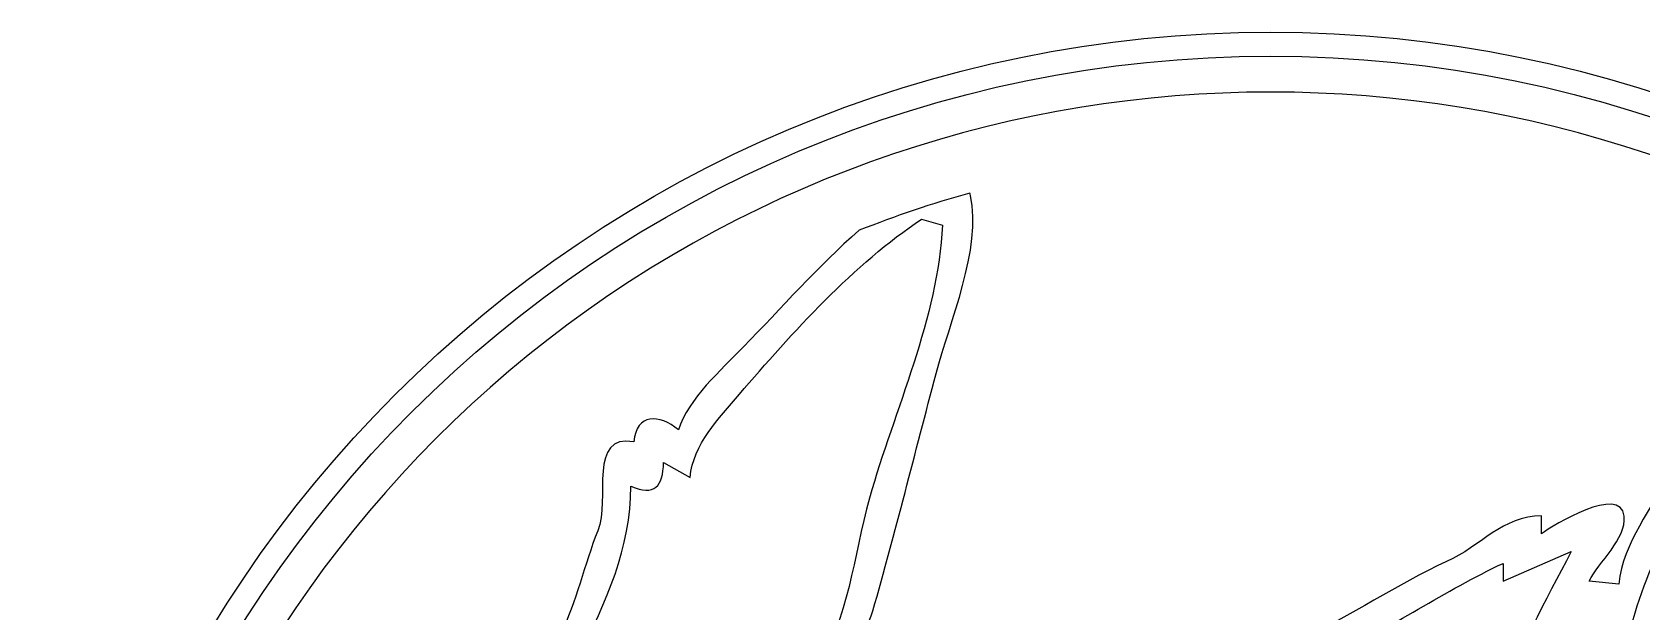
# Model space of a CAD drawing. Header units: millimetres. Extents: x -20.7 to 20.7, y -20.7 to 20.7.
# Drawn here: x -20.68 to 6.2, y 11 to 20.68 of the extents above; entities that cross this region are included whole.
import ezdxf

# ---------------------------------------------------------------- set-up
doc = ezdxf.new("R2010")
doc.units = ezdxf.units.MM
doc.layers.get('0').update_dxf_attribs({"linetype": 'CONTINUOUS'})

msp = doc.modelspace()

# ---------------------------------------------------------------- linework, layer by layer
for p, q in [((-5.829, 17.56), (-5.482, 17.461)), ((-5.829, 17.56), (-5.482, 17.461)), ((-5.829, 17.56), (-5.482, 17.461)), ((-5.829, 17.56), (-5.482, 17.461)), ((-10.14, 13.496), (-9.694, 13.249)), ((-10.14, 13.496), (-9.694, 13.249)), ((-10.14, 13.496), (-9.694, 13.249)), ((-10.14, 13.496), (-9.694, 13.249)), ((4.528, 12.307), (4.528, 12.604)), ((4.528, 12.307), (4.528, 12.604)), ((4.528, 12.307), (4.528, 12.604)), ((4.528, 12.307), (4.528, 12.604)), ((3.884, 11.514), (5.024, 12.01)), ((3.884, 11.514), (5.024, 12.01)), ((3.884, 11.514), (5.024, 12.01)), ((3.884, 11.514), (5.024, 12.01)), ((3.884, 11.812), (3.884, 11.514)), ((3.884, 11.812), (3.884, 11.514)), ((3.884, 11.812), (3.884, 11.514)), ((3.884, 11.812), (3.884, 11.514)), ((5.817, 11.465), (5.321, 11.514)), ((5.817, 11.465), (5.321, 11.514)), ((5.817, 11.465), (5.321, 11.514)), ((5.817, 11.465), (5.321, 11.514))]:
    msp.add_line(p, q)
msp.add_lwpolyline([(-7.091, -8.016, 0.393426), (-4.373, -8.219, -0.35083), (4.373, -8.219, 0.393426), (7.091, -8.016, -0.458612), (14.665, -8.285, 0.565024), (18.061, -7.83, 1.523453), (-18.061, -7.83, 0.565024), (-14.665, -8.285, -0.458612)], format="xyb", close=True)
for radius in [20.685, 20.685, 20.285]:
    msp.add_circle((0, 0), radius)
msp.add_arc((0, 0), 18.685, 105.5881, 111.5747)
msp.add_arc((0, 0), 18.685, 105.5881, 111.5747)
msp.add_arc((0, 0), 18.685, 105.5881, 111.5747)
msp.add_arc((0, 0), 18.685, 105.5881, 111.5747)
for points in [[(-5.587, 14.983), (-5.363, 15.83), (-4.82, 17.073), (-5.01, 17.955)], [(-5.587, 14.983), (-5.363, 15.83), (-4.82, 17.073), (-5.01, 17.955)], [(-5.587, 14.983), (-5.363, 15.83), (-4.82, 17.073), (-5.01, 17.955)], [(-5.587, 14.983), (-5.363, 15.83), (-4.82, 17.073), (-5.01, 17.955)], [(-5.01, 17.955), (-5.014, 17.97), (-5.017, 17.984), (-5.021, 17.998)], [(-5.01, 17.955), (-5.014, 17.97), (-5.017, 17.984), (-5.021, 17.998)], [(-5.01, 17.955), (-5.014, 17.97), (-5.017, 17.984), (-5.021, 17.998)], [(-5.01, 17.955), (-5.014, 17.97), (-5.017, 17.984), (-5.021, 17.998)], [(-8.872, 14.636), (-8.001, 15.653), (-6.95, 16.821), (-5.829, 17.56)], [(-8.872, 14.636), (-8.001, 15.653), (-6.95, 16.821), (-5.829, 17.56)], [(-8.872, 14.636), (-8.001, 15.653), (-6.95, 16.821), (-5.829, 17.56)], [(-8.872, 14.636), (-8.001, 15.653), (-6.95, 16.821), (-5.829, 17.56)], [(-6.871, 17.376), (-7.557, 16.778), (-8.174, 16.074), (-8.803, 15.429)], [(-6.871, 17.376), (-7.557, 16.778), (-8.174, 16.074), (-8.803, 15.429)], [(-6.871, 17.376), (-7.557, 16.778), (-8.174, 16.074), (-8.803, 15.429)], [(-6.871, 17.376), (-7.557, 16.778), (-8.174, 16.074), (-8.803, 15.429)], [(-5.482, 17.461), (-5.548, 15.923), (-6.285, 14.366), (-6.699, 12.902)], [(-5.482, 17.461), (-5.548, 15.923), (-6.285, 14.366), (-6.699, 12.902)], [(-5.482, 17.461), (-5.548, 15.923), (-6.285, 14.366), (-6.699, 12.902)], [(-5.482, 17.461), (-5.548, 15.923), (-6.285, 14.366), (-6.699, 12.902)], [(-8.803, 15.429), (-9.183, 15.039), (-9.717, 14.569), (-9.892, 14.041)], [(-8.803, 15.429), (-9.183, 15.039), (-9.717, 14.569), (-9.892, 14.041)], [(-8.803, 15.429), (-9.183, 15.039), (-9.717, 14.569), (-9.892, 14.041)], [(-8.803, 15.429), (-9.183, 15.039), (-9.717, 14.569), (-9.892, 14.041)], [(-6.643, 11.019), (-6.27, 12.326), (-5.935, 13.663), (-5.587, 14.983)], [(-6.643, 11.019), (-6.27, 12.326), (-5.935, 13.663), (-5.587, 14.983)], [(-6.643, 11.019), (-6.27, 12.326), (-5.935, 13.663), (-5.587, 14.983)], [(-6.643, 11.019), (-6.27, 12.326), (-5.935, 13.663), (-5.587, 14.983)], [(-9.694, 13.249), (-9.645, 13.801), (-9.217, 14.233), (-8.872, 14.636)], [(-9.694, 13.249), (-9.645, 13.801), (-9.217, 14.233), (-8.872, 14.636)], [(-9.694, 13.249), (-9.645, 13.801), (-9.217, 14.233), (-8.872, 14.636)], [(-9.694, 13.249), (-9.645, 13.801), (-9.217, 14.233), (-8.872, 14.636)], [(-9.892, 14.041), (-10.209, 14.31), (-10.592, 14.319), (-10.635, 13.843)], [(-9.892, 14.041), (-10.209, 14.31), (-10.592, 14.319), (-10.635, 13.843)], [(-9.892, 14.041), (-10.209, 14.31), (-10.592, 14.319), (-10.635, 13.843)], [(-9.892, 14.041), (-10.209, 14.31), (-10.592, 14.319), (-10.635, 13.843)], [(-10.635, 13.843), (-11.411, 13.985), (-11.028, 12.88), (-11.237, 12.357)], [(-10.635, 13.843), (-11.411, 13.985), (-11.028, 12.88), (-11.237, 12.357)], [(-10.635, 13.843), (-11.411, 13.985), (-11.028, 12.88), (-11.237, 12.357)], [(-10.635, 13.843), (-11.411, 13.985), (-11.028, 12.88), (-11.237, 12.357)], [(-10.685, 13.1), (-10.29, 12.933), (-10.144, 13.095), (-10.14, 13.496)], [(-10.685, 13.1), (-10.29, 12.933), (-10.144, 13.095), (-10.14, 13.496)], [(-10.685, 13.1), (-10.29, 12.933), (-10.144, 13.095), (-10.14, 13.496)], [(-10.685, 13.1), (-10.29, 12.933), (-10.144, 13.095), (-10.14, 13.496)], [(6.655, 13.348), (6.388, 12.716), (5.888, 12.175), (5.817, 11.465)], [(6.655, 13.348), (6.388, 12.716), (5.888, 12.175), (5.817, 11.465)], [(6.655, 13.348), (6.388, 12.716), (5.888, 12.175), (5.817, 11.465)], [(6.655, 13.348), (6.388, 12.716), (5.888, 12.175), (5.817, 11.465)], [(-12.717, 7.5), (-12.339, 9.445), (-10.685, 11.05), (-10.685, 13.1)], [(-12.717, 7.5), (-12.339, 9.445), (-10.685, 11.05), (-10.685, 13.1)], [(-12.717, 7.5), (-12.339, 9.445), (-10.685, 11.05), (-10.685, 13.1)], [(-12.717, 7.5), (-12.339, 9.445), (-10.685, 11.05), (-10.685, 13.1)], [(-6.699, 12.902), (-6.983, 11.902), (-7.022, 10.924), (-7.613, 10.028)], [(-6.699, 12.902), (-6.983, 11.902), (-7.022, 10.924), (-7.613, 10.028)], [(-6.699, 12.902), (-6.983, 11.902), (-7.022, 10.924), (-7.613, 10.028)], [(-6.699, 12.902), (-6.983, 11.902), (-7.022, 10.924), (-7.613, 10.028)], [(5.906, 12.601), (5.851, 13.135), (4.72, 12.446), (4.528, 12.307)], [(5.906, 12.601), (5.851, 13.135), (4.72, 12.446), (4.528, 12.307)], [(5.906, 12.601), (5.851, 13.135), (4.72, 12.446), (4.528, 12.307)], [(5.906, 12.601), (5.851, 13.135), (4.72, 12.446), (4.528, 12.307)], [(4.528, 12.604), (3.875, 12.604), (3.512, 12.099), (2.942, 11.841)], [(4.528, 12.604), (3.875, 12.604), (3.512, 12.099), (2.942, 11.841)], [(4.528, 12.604), (3.875, 12.604), (3.512, 12.099), (2.942, 11.841)], [(4.528, 12.604), (3.875, 12.604), (3.512, 12.099), (2.942, 11.841)], [(5.321, 11.514), (5.482, 11.838), (5.946, 12.216), (5.906, 12.601)], [(5.321, 11.514), (5.482, 11.838), (5.946, 12.216), (5.906, 12.601)], [(5.321, 11.514), (5.482, 11.838), (5.946, 12.216), (5.906, 12.601)], [(5.321, 11.514), (5.482, 11.838), (5.946, 12.216), (5.906, 12.601)], [(-11.237, 12.357), (-11.465, 11.787), (-11.59, 11.173), (-11.865, 10.622)], [(-11.237, 12.357), (-11.465, 11.787), (-11.59, 11.173), (-11.865, 10.622)], [(-11.237, 12.357), (-11.465, 11.787), (-11.59, 11.173), (-11.865, 10.622)], [(-11.237, 12.357), (-11.465, 11.787), (-11.59, 11.173), (-11.865, 10.622)], [(2.942, 11.841), (2.106, 11.461), (1.341, 10.936), (0.514, 10.536)], [(2.942, 11.841), (2.106, 11.461), (1.341, 10.936), (0.514, 10.536)], [(2.942, 11.841), (2.106, 11.461), (1.341, 10.936), (0.514, 10.536)], [(2.942, 11.841), (2.106, 11.461), (1.341, 10.936), (0.514, 10.536)], [(5.024, 12.01), (4.14, 10.35), (3.329, 8.649), (2.509, 6.955)], [(5.024, 12.01), (4.14, 10.35), (3.329, 8.649), (2.509, 6.955)], [(5.024, 12.01), (4.14, 10.35), (3.329, 8.649), (2.509, 6.955)], [(5.024, 12.01), (4.14, 10.35), (3.329, 8.649), (2.509, 6.955)], [(5.922, 10.077), (5.936, 10.668), (6.188, 11.321), (6.412, 11.861)], [(5.922, 10.077), (5.936, 10.668), (6.188, 11.321), (6.412, 11.861)], [(5.922, 10.077), (5.936, 10.668), (6.188, 11.321), (6.412, 11.861)], [(5.922, 10.077), (5.936, 10.668), (6.188, 11.321), (6.412, 11.861)], [(1.059, 10.266), (2.018, 10.745), (2.916, 11.354), (3.884, 11.812)], [(1.059, 10.266), (2.018, 10.745), (2.916, 11.354), (3.884, 11.812)], [(1.059, 10.266), (2.018, 10.745), (2.916, 11.354), (3.884, 11.812)], [(1.059, 10.266), (2.018, 10.745), (2.916, 11.354), (3.884, 11.812)], [(-7.222, 9.631), (-7.19, 10.06), (-6.767, 10.584), (-6.643, 11.019)], [(-7.222, 9.631), (-7.19, 10.06), (-6.767, 10.584), (-6.643, 11.019)], [(-7.222, 9.631), (-7.19, 10.06), (-6.767, 10.584), (-6.643, 11.019)], [(-7.222, 9.631), (-7.19, 10.06), (-6.767, 10.584), (-6.643, 11.019)]]:
    msp.add_open_spline(points, degree=3)

doc.saveas('drawing.dxf')
